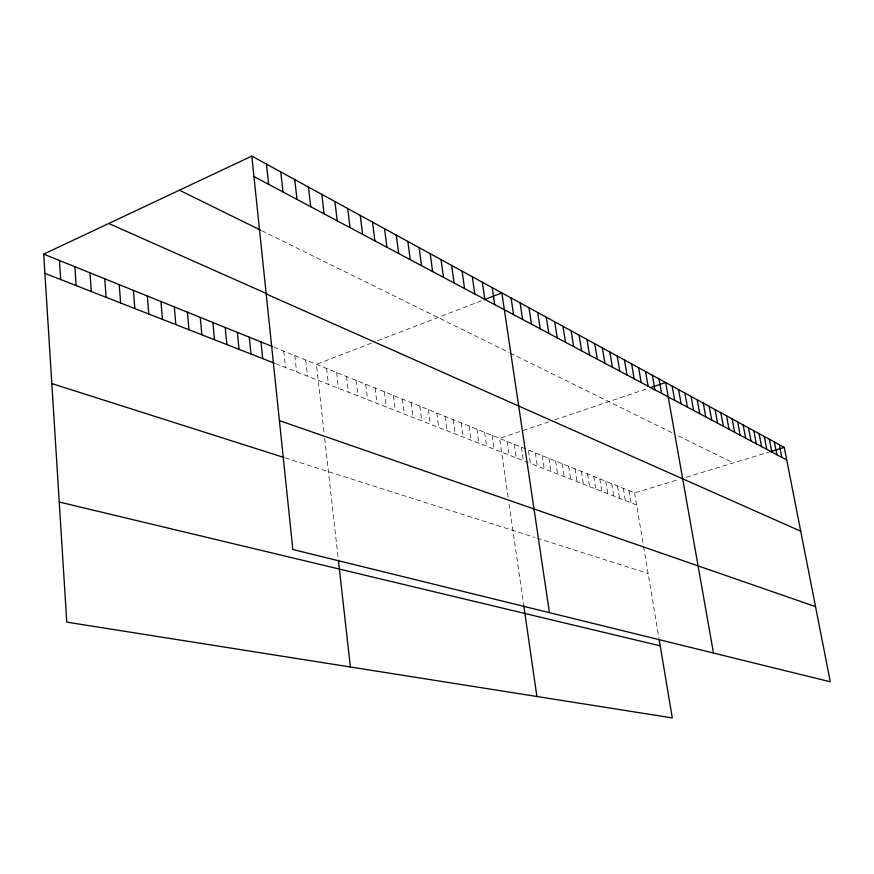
<?xml version="1.0" encoding="UTF-8"?>
<svg xmlns="http://www.w3.org/2000/svg" width="874" height="874" viewBox="0 0 874 874"><rect width="100%" height="100%" fill="white"/><g stroke="black" fill="none" stroke-linecap="round" stroke-linejoin="round"><path stroke-width="0.66" stroke-dasharray="4.37 3.28" d="M371.406 343.143L316.399 364.327L324.134 433.253M377.448 340.805L481.825 300.612M548.861 421.814L499.622 438.366L508.165 497.535M554.903 419.782L647.765 388.548M273.726 347.087L634.6 492.925L678.814 479.487M686.21 477.237L768.803 452.12M285.328 457.932L534.724 537.368M537.073 538.122L648.104 573.475M275.452 363.606L528.049 462.488M636.622 504.986L530.398 463.406L528.399 450.001M261.665 230.692L508.876 352.408M510.088 353.009L672.652 433.045M678.541 435.951L733.297 462.914M634.6 492.925L643.395 545.376M643.603 546.643L659.007 638.533M628.985 490.653L631.006 502.79M623.304 488.358L625.325 500.562M617.536 486.02L619.557 498.311M611.702 483.672L613.723 496.028M605.791 481.279L607.812 493.712M599.804 478.854L601.825 491.363M593.741 476.406L595.762 488.992M587.59 473.927L589.611 486.589M581.363 471.403L583.384 484.141M575.048 468.857L577.069 481.672M568.657 466.268L570.678 479.171M562.179 463.646L564.189 476.636M555.602 460.991L557.612 474.058M548.938 458.304L550.948 471.447M542.186 455.572L544.196 468.803M535.336 452.808L537.346 466.126M521.352 447.149L523.351 460.642M514.207 444.265L516.206 457.845M506.964 441.337L508.963 455.015M509.105 504.079L523.613 604.546M492.16 435.361L494.149 449.214M484.6 432.302L486.578 446.253M476.92 429.2L478.886 443.238M469.13 426.053L471.097 440.19M461.221 422.852L463.176 437.087M453.191 419.607L455.146 433.941M445.041 416.319L446.996 430.751M436.771 412.976L438.715 427.506M428.369 409.578L430.303 424.218M419.837 406.126L421.76 420.875M411.173 402.63L413.085 417.477M402.368 399.068L404.269 414.036M393.42 395.452L395.321 410.529M384.331 391.781L386.221 406.967M375.099 388.045L376.978 403.34M365.714 384.254L367.583 399.669M356.177 380.398L358.034 395.922M346.475 376.486L348.322 392.131M336.621 372.499L338.446 388.264M326.592 368.446L328.406 384.331M324.702 438.333L338.096 557.667M305.703 360.001L307.484 376.137M294.822 355.609L296.592 371.876M283.755 351.13L285.492 367.539"/><path stroke-width="1.31" d="M659.204 639.757L672.303 717.915L66.774 622.135L43.7 254.126L251.821 156.085L784.262 447.422L830.3 681.796L292.845 549.506L251.821 156.085M484.163 299.706L501.851 292.899L549.44 612.663M650.311 387.685L665.66 382.528L713.479 653.042M770.092 451.727L784.262 447.422M59.246 502.037L660.231 645.853M51.817 383.566L284.061 457.528M279.407 420.623L815.529 606.622M44.902 273.354L274.207 363.114M43.7 254.126L272.47 346.574M108.758 223.471L266.832 293.708M266.199 293.948L800.726 531.228M179.421 190.193L260.539 230.135M253.952 176.526L786.72 459.964M779.357 444.735L781.826 457.364M774.397 442.026L776.866 454.72M769.36 439.272L771.84 452.044M764.258 436.476L766.738 449.334M759.091 433.646L761.582 446.592M753.847 430.784L756.338 443.806M748.537 427.878L751.039 440.977M743.151 424.928L745.653 438.114M737.689 421.934L740.191 435.208M732.15 418.908L734.663 432.269M726.534 415.838L729.047 429.287M720.842 412.714L723.355 426.25M715.063 409.556L717.576 423.18M709.196 406.344L711.72 420.066M703.253 403.1L705.777 416.898M697.212 399.789L699.746 413.697M691.094 396.446L693.628 410.441M684.877 393.038L687.412 407.131M678.563 389.586L681.108 403.777M672.161 386.079L674.706 400.368M659.062 378.912L661.596 393.398M652.354 375.241L654.899 389.837M645.547 371.516L648.093 386.21M638.632 367.736L641.177 382.539M631.607 363.89L634.153 378.803M624.462 359.99L627.019 375.001M617.208 356.013L619.764 371.144M609.844 351.982L612.39 367.222M602.35 347.885L604.895 363.234M594.735 343.722L597.281 359.181M586.989 339.483L589.546 355.062M579.123 335.179L581.669 350.878M571.115 330.798L573.661 346.617M562.976 326.341L565.522 342.28M554.695 321.807L557.23 337.877M546.272 317.196L548.806 333.387M537.696 312.51L540.23 328.832M528.978 307.735L531.501 324.188M520.096 302.874L522.619 319.458M511.061 297.936L513.573 314.651M492.193 287.612L494.695 304.6M482.35 282.226L484.841 299.367M523.799 605.824L536.898 696.491M472.321 276.741L474.801 294.025M462.095 271.137L464.564 288.573M451.661 265.434L454.13 283.023M441.031 259.611L443.479 277.364M430.183 253.678L432.619 271.585M419.116 247.626L421.541 265.685M407.83 241.442L410.234 259.676M396.304 235.139L398.697 253.536M384.538 228.704L386.92 247.266M372.521 222.127L374.88 240.863M360.252 215.419L362.601 234.33M347.721 208.558L350.037 227.644M334.917 201.555L337.211 220.827M321.829 194.389L324.101 213.846M308.446 187.069L310.696 206.723M338.38 560.201L350.376 666.993M294.767 179.585L296.996 199.425M280.783 171.927L282.979 191.963M266.472 164.104L268.635 184.338M260.987 341.931L262.703 358.613M249.298 337.211L250.98 354.025M237.378 332.393L239.039 349.349M225.241 327.488L226.879 344.585M212.874 322.484L214.491 339.735M200.266 317.393L201.85 334.786M187.407 312.204L188.97 329.749M174.308 306.905L175.838 324.604M160.947 301.508L162.444 319.36M147.313 295.991L148.788 314.017M133.405 290.376L134.847 308.555M119.214 284.64L120.623 302.994M104.738 278.784L106.104 297.313M89.956 272.819L91.289 291.512M74.858 266.712L76.147 285.579M59.443 260.485L60.699 279.527"/></g></svg>
